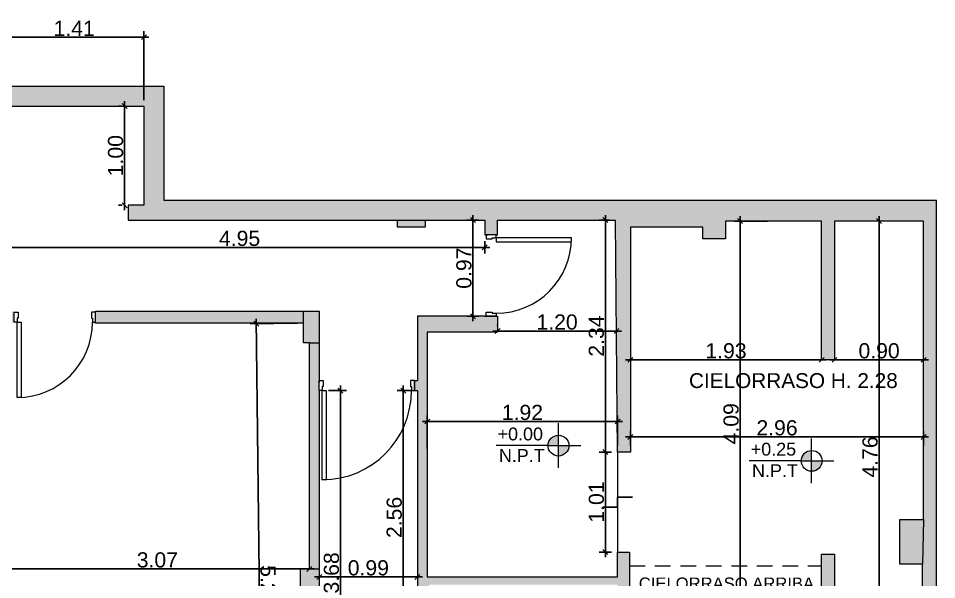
# Model space of a CAD drawing. Header units: metres. Extents: x -68 to 2267, y 0 to 1370.
# Drawn here: x 189.26 to 198.52, y 196.3 to 201.96 of the extents above; entities that cross this region are included whole.
import ezdxf

# ---------------------------------------------------------------- set-up
doc = ezdxf.new("R2010")
doc.units = ezdxf.units.M
doc.set_wipeout_variables(frame=1)
doc.linetypes.add('HIDDEN2', pattern=[4.7625, 3.175, -1.5875])
doc.linetypes.add('STYLE_15', pattern=[0.23622, 0.15748, -0.07874])
for name, color, linetype, lineweight in [('00- Contornos', 250, 'Continuous', 9), ('00-Textos cotas y niveles', 5, 'Continuous', 5), ('2', 7, 'Continuous', 20), ('A-Proyecciones linea trazo', 253, 'STYLE_15', 9), ('A-Vista 2', 253, 'Continuous', 9), ('ARQ-Niveles', 251, 'Continuous', 9)]:
    doc.layers.add(name, color=color, linetype=linetype, lineweight=lineweight)
doc.layers.add('A-Corte 1', color=7, linetype='Continuous', lineweight=15, true_color=0x000000)
doc.layers.add('A-Vista 1', color=7, linetype='Continuous', lineweight=9, true_color=0x000000)
doc.styles.add('Arial', font='arial.ttf')
doc.styles.get("Standard").update_dxf_attribs({"font": 'arial.ttf'})
doc.dimstyles.new('Diagonal_-_2_mm_Arial_azul', dxfattribs={"dimscale": 0.3048, "dimtxt": 0.153039, "dimasz": 0.492126, "dimexe": 0.061516, "dimexo": 0.061516, "dimgap": 0.012303, "dimtad": 1, "dimrnd": 0.01, "dimzin": 0, "dimdsep": 46, "dimtxsty": 'Arial', "dimblk1": 'OBLIQUE', "dimblk2": 'OBLIQUE', "dimsah": 1, "dimcen": 0.09, "dimdle": 0.061516, "dimazin": 0, "dimtfac": 1, "dimtdec": 4, "dimtix": 1, "dimtmove": 0, "dimatfit": 3, "dimfxl": 1, "dimtvp": 1, "dimtolj": 1, "dimtzin": 0, "dimarcsym": 2})
pattern_1 = [(0, (-0.22, -0.1), (0, 6.985), [5.08, -1.905]), (90, (-0.22, -0.1), (-6.985, 4e-16), [5.08, -1.905])]

# ---------------------------------------------------------------- blocks, each defined once
blk = doc.blocks.new('*U37')
at = {"layer": '2'}
h = blk.add_hatch(dxfattribs=at)
h.set_pattern_fill('ANGLE', color=256)
h.set_pattern_definition(pattern_1)
h.paths.add_polyline_path([(0.885, 2.1092), (1.0506, 2.1092), (1.0506, 1.9621), (0.885, 1.9621)])
blk.add_wipeout([(0, -0.0496), (0.82, -0.0496), (0.82, 0.03), (0, 0.03)]).dxf.layer = 'A-Vista 1'
at = {"layer": 'A-Vista 1'}
for points in [[(0.03, -0.0496), (0, -0.0496), (0, 0.0504), (0.04, 0.0504), (0.04, -0.0096), (0.03, -0.0096)], [(0.79, -0.0496), (0.82, -0.0496), (0.82, 0.0504), (0.78, 0.0504), (0.78, -0.0096), (0.79, -0.0096)]]:
    blk.add_lwpolyline(points, close=True, dxfattribs=at)
for points in [[(0, -0.0496), (0, 0.025)], [(0.82, -0.0496), (0.82, 0.025)]]:
    blk.add_lwpolyline(points, dxfattribs=at)
at = {"layer": 'A-Vista 1', "linetype": 'HIDDEN2', "lineweight": 0}
blk.add_arc((0.03, -0.0496), 0.76, 270, 0, dxfattribs=at)
blk.add_wipeout([(0.07, -0.0496), (0.07, -0.8096), (0.03, -0.8096), (0.03, -0.0496)]).dxf.layer = 'A-Vista 1'
at = {"layer": 'A-Vista 1'}
blk.add_lwpolyline([(0.07, -0.0496), (0.07, -0.8096), (0.03, -0.8096), (0.03, -0.0496)], close=True, dxfattribs=at)
blk = doc.blocks.new('*U38')
at = {"layer": '2'}
h = blk.add_hatch(dxfattribs=at)
h.set_pattern_fill('ANGLE', color=256)
h.set_pattern_definition(pattern_1)
h.paths.add_polyline_path([(0.885, 2.1092), (1.0506, 2.1092), (1.0506, 1.9621), (0.885, 1.9621)])
blk.add_wipeout([(0, -0.0496), (0.96, -0.0496), (0.96, 0.03), (0, 0.03)]).dxf.layer = 'A-Vista 1'
at = {"layer": 'A-Vista 1'}
for points in [[(0.03, -0.0496), (0, -0.0496), (0, 0.0504), (0.04, 0.0504), (0.04, -0.0096), (0.03, -0.0096)], [(0.93, -0.0496), (0.96, -0.0496), (0.96, 0.0504), (0.92, 0.0504), (0.92, -0.0096), (0.93, -0.0096)]]:
    blk.add_lwpolyline(points, close=True, dxfattribs=at)
for points in [[(0, -0.0496), (0, 0.025)], [(0.96, -0.0496), (0.96, 0.025)]]:
    blk.add_lwpolyline(points, dxfattribs=at)
at = {"layer": 'A-Vista 1', "linetype": 'HIDDEN2', "lineweight": 0}
blk.add_arc((0.03, -0.0496), 0.9, 270, 0, dxfattribs=at)
blk.add_wipeout([(0.07, -0.0496), (0.07, -0.9496), (0.03, -0.9496), (0.03, -0.0496)]).dxf.layer = 'A-Vista 1'
at = {"layer": 'A-Vista 1'}
blk.add_lwpolyline([(0.07, -0.0496), (0.07, -0.9496), (0.03, -0.9496), (0.03, -0.0496)], close=True, dxfattribs=at)
blk = doc.blocks.new('*U39')
at = {"layer": '2'}
h = blk.add_hatch(dxfattribs=at)
h.set_pattern_fill('ANGLE', color=256)
h.set_pattern_definition([(0, (-1.04, -0.1), (0, 6.985), [5.08, -1.905]), (90, (-1.04, -0.1), (-6.985, 4e-16), [5.08, -1.905])])
h.paths.add_polyline_path([(0.065, 2.1092), (0.2306, 2.1092), (0.2306, 1.9621), (0.065, 1.9621)])
blk.add_wipeout([(0, -0.0496), (-0.82, -0.0496), (-0.82, 0.03), (0, 0.03)]).dxf.layer = 'A-Vista 1'
at = {"layer": 'A-Vista 1'}
for points in [[(-0.79, -0.0496), (-0.82, -0.0496), (-0.82, 0.0504), (-0.78, 0.0504), (-0.78, -0.0096), (-0.79, -0.0096)], [(-0.03, -0.0496), (0, -0.0496), (0, 0.0504), (-0.04, 0.0504), (-0.04, -0.0096), (-0.03, -0.0096)]]:
    blk.add_lwpolyline(points, close=True, dxfattribs=at)
for points in [[(-0.82, -0.0496), (-0.82, 0.025)], [(0, -0.0496), (0, 0.025)]]:
    blk.add_lwpolyline(points, dxfattribs=at)
at = {"layer": 'A-Vista 1', "linetype": 'HIDDEN2', "lineweight": 0}
blk.add_arc((-0.03, -0.0496), 0.76, 180, 270, dxfattribs=at)
blk.add_wipeout([(-0.07, -0.0496), (-0.07, -0.8096), (-0.03, -0.8096), (-0.03, -0.0496)]).dxf.layer = 'A-Vista 1'
at = {"layer": 'A-Vista 1'}
blk.add_lwpolyline([(-0.07, -0.0496), (-0.07, -0.8096), (-0.03, -0.8096), (-0.03, -0.0496)], close=True, dxfattribs=at)
blk = doc.blocks.new('_Oblique')
at = {"color": 0, "linetype": 'ByBlock', "lineweight": -2}
blk.add_line((-0.5, -0.5), (0.5, 0.5), dxfattribs=at)
blk = doc.blocks.new('*D219')
at = {"layer": '00-Textos cotas y niveles', "color": 0, "lineweight": -2, "transparency": 16777216}
blk.add_line((192.2439, 196.4083), (189.0739, 196.4083), dxfattribs=at)
at = {"layer": 'Defpoints', "color": 0, "transparency": 16777216}
for p in [(189.1239, 196.4083), (189.1239, 196.4083), (192.1939, 196.4083)]:
    blk.add_point(p, dxfattribs=at)
at = {"layer": '00-Textos cotas y niveles', "color": 0, "lineweight": -2, "transparency": 16777216, "xscale": 0.05, "yscale": 0.05, "zscale": 0.05, "rotation": 180}
blk.add_blockref('_Oblique', (189.1239, 196.4083), dxfattribs=at)
at = {"layer": '00-Textos cotas y niveles', "color": 0, "lineweight": -2, "transparency": 16777216, "xscale": 0.05, "yscale": 0.05, "zscale": 0.05}
blk.add_blockref('_Oblique', (192.1939, 196.4083), dxfattribs=at)
at = {"layer": '00-Textos cotas y niveles', "color": 0, "transparency": 16777216, "insert": (190.6589, 196.4988), "char_height": 0.15304, "attachment_point": 5, "style": 'Arial'}
blk.add_mtext('\\A1;3.07', dxfattribs=at)
blk = doc.blocks.new('*D220')
at = {"layer": '00-Textos cotas y niveles', "color": 0, "lineweight": -2, "transparency": 16777216}
for p, q in [((191.6572, 198.9329), (191.7183, 193.5429)), ((192.0724, 198.8876), (191.5962, 198.8822)), ((192.1324, 193.5976), (191.6562, 193.5922))]:
    blk.add_line(p, q, dxfattribs=at)
at = {"layer": 'Defpoints', "color": 0, "transparency": 16777216}
for p in [(192.1339, 198.8883), (191.7177, 193.5929), (192.1939, 193.5983)]:
    blk.add_point(p, dxfattribs=at)
at = {"layer": '00-Textos cotas y niveles', "color": 0, "lineweight": -2, "transparency": 16777216, "xscale": 0.05, "yscale": 0.05, "zscale": 0.05}
for p, rotation in [((191.6577, 198.8829), 90.6498297479149), ((191.7177, 193.5929), 270.6498297479149)]:
    blk.add_blockref('_Oblique', p, dxfattribs=dict(at, rotation=rotation))
at = {"layer": '00-Textos cotas y niveles', "color": 0, "transparency": 16777216, "insert": (191.7782, 196.2389), "char_height": 0.15304, "attachment_point": 5, "rotation": 270.64983, "style": 'Arial'}
blk.add_mtext('\\A1;5.29', dxfattribs=at)
blk = doc.blocks.new('*D223')
at = {"layer": '00-Textos cotas y niveles', "color": 0, "lineweight": -2, "transparency": 16777216}
for p, q in [((193.8444, 199.9783), (193.8444, 198.9083)), ((193.9024, 199.9283), (193.7828, 199.9283)), ((193.9024, 198.9583), (193.7828, 198.9583))]:
    blk.add_line(p, q, dxfattribs=at)
at = {"layer": 'Defpoints', "color": 0, "transparency": 16777216}
for p in [(193.9639, 199.9283), (193.8444, 198.9583), (193.9639, 198.9583)]:
    blk.add_point(p, dxfattribs=at)
at = {"layer": '00-Textos cotas y niveles', "color": 0, "lineweight": -2, "transparency": 16777216, "xscale": 0.05, "yscale": 0.05, "zscale": 0.05}
for p, rotation in [((193.8444, 199.9283), 90), ((193.8444, 198.9583), 270)]:
    blk.add_blockref('_Oblique', p, dxfattribs=dict(at, rotation=rotation))
at = {"layer": '00-Textos cotas y niveles', "color": 0, "transparency": 16777216, "insert": (193.7539, 199.4433), "char_height": 0.15304, "attachment_point": 5, "rotation": 90, "style": 'Arial'}
blk.add_mtext('\\A1;0.97', dxfattribs=at)
blk = doc.blocks.new('*D224')
at = {"layer": '00-Textos cotas y niveles', "color": 0, "lineweight": -2, "transparency": 16777216}
for p, q in [((190.3024, 201.0783), (190.2669, 201.0783)), ((190.3284, 200.0283), (190.3284, 201.1283)), ((190.3024, 200.0783), (190.2669, 200.0783))]:
    blk.add_line(p, q, dxfattribs=at)
at = {"layer": 'Defpoints', "color": 0, "transparency": 16777216}
for p in [(190.3284, 201.0783), (190.3639, 201.0783), (190.3639, 200.0783)]:
    blk.add_point(p, dxfattribs=at)
at = {"layer": '00-Textos cotas y niveles', "color": 0, "lineweight": -2, "transparency": 16777216, "xscale": 0.05, "yscale": 0.05, "zscale": 0.05}
for p, rotation in [((190.3284, 201.0783), 90), ((190.3284, 200.0783), 270)]:
    blk.add_blockref('_Oblique', p, dxfattribs=dict(at, rotation=rotation))
at = {"layer": '00-Textos cotas y niveles', "color": 0, "transparency": 16777216, "insert": (190.238, 200.5783), "char_height": 0.15304, "attachment_point": 5, "rotation": 90, "style": 'Arial'}
blk.add_mtext('\\A1;1.00', dxfattribs=at)
blk = doc.blocks.new('*D225')
at = {"layer": '00-Textos cotas y niveles', "color": 0, "lineweight": -2, "transparency": 16777216}
for p, q in [((189.0139, 199.7568), (189.0139, 199.5912)), ((188.9639, 199.6527), (194.0139, 199.6527)), ((193.9639, 199.7168), (193.9639, 199.5912))]:
    blk.add_line(p, q, dxfattribs=at)
at = {"layer": 'Defpoints', "color": 0, "transparency": 16777216}
for p in [(189.0139, 199.8183), (193.9639, 199.7783), (193.9639, 199.6527)]:
    blk.add_point(p, dxfattribs=at)
at = {"layer": '00-Textos cotas y niveles', "color": 0, "lineweight": -2, "transparency": 16777216, "xscale": 0.05, "yscale": 0.05, "zscale": 0.05, "rotation": 180}
blk.add_blockref('_Oblique', (189.0139, 199.6527), dxfattribs=at)
at = {"layer": '00-Textos cotas y niveles', "color": 0, "lineweight": -2, "transparency": 16777216, "xscale": 0.05, "yscale": 0.05, "zscale": 0.05}
blk.add_blockref('_Oblique', (193.9639, 199.6527), dxfattribs=at)
at = {"layer": '00-Textos cotas y niveles', "color": 0, "transparency": 16777216, "insert": (191.4889, 199.7431), "char_height": 0.15304, "attachment_point": 5, "style": 'Arial'}
blk.add_mtext('\\A1;4.95', dxfattribs=at)
blk = doc.blocks.new('*D226')
at = {"layer": '00-Textos cotas y niveles', "color": 0, "lineweight": -2, "transparency": 16777216}
for p, q in [((194.0939, 198.8598), (194.0939, 198.87)), ((194.0439, 198.8085), (195.3435, 198.8085))]:
    blk.add_line(p, q, dxfattribs=at)
at = {"layer": 'Defpoints', "color": 0, "transparency": 16777216}
for p in [(194.0939, 198.7983), (195.2935, 198.8085), (195.2935, 198.8085)]:
    blk.add_point(p, dxfattribs=at)
at = {"layer": '00-Textos cotas y niveles', "color": 0, "lineweight": -2, "transparency": 16777216, "xscale": 0.05, "yscale": 0.05, "zscale": 0.05, "rotation": 180}
blk.add_blockref('_Oblique', (194.0939, 198.8085), dxfattribs=at)
at = {"layer": '00-Textos cotas y niveles', "color": 0, "lineweight": -2, "transparency": 16777216, "xscale": 0.05, "yscale": 0.05, "zscale": 0.05}
blk.add_blockref('_Oblique', (195.2935, 198.8085), dxfattribs=at)
at = {"layer": '00-Textos cotas y niveles', "color": 0, "transparency": 16777216, "insert": (194.6937, 198.899), "char_height": 0.15304, "attachment_point": 5, "style": 'Arial'}
blk.add_mtext('\\A1;1.20', dxfattribs=at)
blk = doc.blocks.new('*D227')
at = {"layer": '00-Textos cotas y niveles', "color": 0, "lineweight": -2, "transparency": 16777216}
for p, q in [((195.3539, 197.8963), (193.3339, 197.8963)), ((193.3839, 197.6248), (193.3839, 197.9578)), ((195.3039, 197.6498), (195.3039, 197.9578))]:
    blk.add_line(p, q, dxfattribs=at)
at = {"layer": 'Defpoints', "color": 0, "transparency": 16777216}
for p in [(193.3839, 197.8963), (193.3839, 197.5633), (195.3039, 197.5883)]:
    blk.add_point(p, dxfattribs=at)
at = {"layer": '00-Textos cotas y niveles', "color": 0, "lineweight": -2, "transparency": 16777216, "xscale": 0.05, "yscale": 0.05, "zscale": 0.05, "rotation": 180}
blk.add_blockref('_Oblique', (193.3839, 197.8963), dxfattribs=at)
at = {"layer": '00-Textos cotas y niveles', "color": 0, "lineweight": -2, "transparency": 16777216, "xscale": 0.05, "yscale": 0.05, "zscale": 0.05}
blk.add_blockref('_Oblique', (195.3039, 197.8963), dxfattribs=at)
at = {"layer": '00-Textos cotas y niveles', "color": 0, "transparency": 16777216, "insert": (194.3439, 197.9867), "char_height": 0.15304, "attachment_point": 5, "style": 'Arial'}
blk.add_mtext('\\A1;1.92', dxfattribs=at)
blk = doc.blocks.new('*D228')
at = {"layer": '00-Textos cotas y niveles', "color": 0, "lineweight": -2, "transparency": 16777216}
for p, q in [((195.1813, 199.9783), (195.1813, 197.5383)), ((195.2224, 199.9283), (195.1198, 199.9283)), ((195.232, 197.5883), (195.1198, 197.5883))]:
    blk.add_line(p, q, dxfattribs=at)
at = {"layer": 'Defpoints', "color": 0, "transparency": 16777216}
for p in [(195.2839, 199.9283), (195.1813, 197.5883), (195.2935, 197.5883)]:
    blk.add_point(p, dxfattribs=at)
at = {"layer": '00-Textos cotas y niveles', "color": 0, "lineweight": -2, "transparency": 16777216, "xscale": 0.05, "yscale": 0.05, "zscale": 0.05}
for p, rotation in [((195.1813, 199.9283), 90), ((195.1813, 197.5883), 270)]:
    blk.add_blockref('_Oblique', p, dxfattribs=dict(at, rotation=rotation))
at = {"layer": '00-Textos cotas y niveles', "color": 0, "transparency": 16777216, "insert": (195.0908, 198.7583), "char_height": 0.15304, "attachment_point": 5, "rotation": 90, "style": 'Arial'}
blk.add_mtext('\\A1;2.34', dxfattribs=at)
blk = doc.blocks.new('*D229')
at = {"layer": '00-Textos cotas y niveles', "color": 0, "lineweight": -2, "transparency": 16777216}
for p, q in [((195.1813, 197.6383), (195.1813, 196.5283)), ((195.2424, 197.5883), (195.1198, 197.5883)), ((195.2424, 196.5783), (195.1198, 196.5783))]:
    blk.add_line(p, q, dxfattribs=at)
at = {"layer": 'Defpoints', "color": 0, "transparency": 16777216}
for p in [(195.3039, 197.5883), (195.1813, 196.5783), (195.3039, 196.5783)]:
    blk.add_point(p, dxfattribs=at)
at = {"layer": '00-Textos cotas y niveles', "color": 0, "lineweight": -2, "transparency": 16777216, "xscale": 0.05, "yscale": 0.05, "zscale": 0.05}
for p, rotation in [((195.1813, 197.5883), 90), ((195.1813, 196.5783), 270)]:
    blk.add_blockref('_Oblique', p, dxfattribs=dict(at, rotation=rotation))
at = {"layer": '00-Textos cotas y niveles', "color": 0, "transparency": 16777216, "insert": (195.0909, 197.0833), "char_height": 0.15304, "attachment_point": 5, "rotation": 90, "style": 'Arial'}
blk.add_mtext('\\A1;1.01', dxfattribs=at)
blk = doc.blocks.new('*D230')
at = {"layer": '00-Textos cotas y niveles', "color": 0, "lineweight": -2, "transparency": 16777216}
blk.add_line((197.4139, 198.5183), (195.3839, 198.5183), dxfattribs=at)
at = {"layer": 'Defpoints', "color": 0, "transparency": 16777216}
for p in [(195.4339, 198.5183), (195.4339, 198.5183), (197.3639, 198.5183)]:
    blk.add_point(p, dxfattribs=at)
at = {"layer": '00-Textos cotas y niveles', "color": 0, "lineweight": -2, "transparency": 16777216, "xscale": 0.05, "yscale": 0.05, "zscale": 0.05, "rotation": 180}
blk.add_blockref('_Oblique', (195.4339, 198.5183), dxfattribs=at)
at = {"layer": '00-Textos cotas y niveles', "color": 0, "lineweight": -2, "transparency": 16777216, "xscale": 0.05, "yscale": 0.05, "zscale": 0.05}
blk.add_blockref('_Oblique', (197.3639, 198.5183), dxfattribs=at)
at = {"layer": '00-Textos cotas y niveles', "color": 0, "transparency": 16777216, "insert": (196.3989, 198.6088), "char_height": 0.15304, "attachment_point": 5, "style": 'Arial'}
blk.add_mtext('\\A1;1.93', dxfattribs=at)
blk = doc.blocks.new('*D231')
at = {"layer": '00-Textos cotas y niveles', "color": 0, "lineweight": -2, "transparency": 16777216}
for p, q in [((195.4339, 197.6498), (195.4339, 197.8026)), ((198.3939, 197.6498), (198.3939, 197.8026)), ((195.3839, 197.7411), (198.4439, 197.7411))]:
    blk.add_line(p, q, dxfattribs=at)
at = {"layer": 'Defpoints', "color": 0, "transparency": 16777216}
for p in [(198.3939, 197.7411), (195.4339, 197.5883), (198.3939, 197.5883)]:
    blk.add_point(p, dxfattribs=at)
at = {"layer": '00-Textos cotas y niveles', "color": 0, "lineweight": -2, "transparency": 16777216, "xscale": 0.05, "yscale": 0.05, "zscale": 0.05, "rotation": 180}
blk.add_blockref('_Oblique', (195.4339, 197.7411), dxfattribs=at)
at = {"layer": '00-Textos cotas y niveles', "color": 0, "lineweight": -2, "transparency": 16777216, "xscale": 0.05, "yscale": 0.05, "zscale": 0.05}
blk.add_blockref('_Oblique', (198.3939, 197.7411), dxfattribs=at)
at = {"layer": '00-Textos cotas y niveles', "color": 0, "transparency": 16777216, "insert": (196.9139, 197.8316), "char_height": 0.15304, "attachment_point": 5, "style": 'Arial'}
blk.add_mtext('\\A1;2.96', dxfattribs=at)
blk = doc.blocks.new('*D232')
at = {"layer": '00-Textos cotas y niveles', "color": 0, "lineweight": -2, "transparency": 16777216}
for p, q in [((196.5411, 199.9683), (196.5411, 195.7783)), ((196.8174, 199.9183), (196.4796, 199.9183)), ((196.8174, 195.8283), (196.4796, 195.8283))]:
    blk.add_line(p, q, dxfattribs=at)
at = {"layer": 'Defpoints', "color": 0, "transparency": 16777216}
for p in [(196.8789, 199.9183), (196.5411, 195.8283), (196.8789, 195.8283)]:
    blk.add_point(p, dxfattribs=at)
at = {"layer": '00-Textos cotas y niveles', "color": 0, "lineweight": -2, "transparency": 16777216, "xscale": 0.05, "yscale": 0.05, "zscale": 0.05}
for p, rotation in [((196.5411, 199.9183), 90), ((196.5411, 195.8283), 270)]:
    blk.add_blockref('_Oblique', p, dxfattribs=dict(at, rotation=rotation))
at = {"layer": '00-Textos cotas y niveles', "color": 0, "transparency": 16777216, "insert": (196.4506, 197.8733), "char_height": 0.15304, "attachment_point": 5, "rotation": 90, "style": 'Arial'}
blk.add_mtext('\\A1;4.09', dxfattribs=at)
blk = doc.blocks.new('*D233')
at = {"layer": '00-Textos cotas y niveles', "color": 0, "lineweight": -2, "transparency": 16777216}
blk.add_line((197.9439, 199.9683), (197.9439, 195.1083), dxfattribs=at)
at = {"layer": 'Defpoints', "color": 0, "transparency": 16777216}
for p in [(197.9439, 199.9183), (197.9439, 195.1583), (197.9439, 195.1583)]:
    blk.add_point(p, dxfattribs=at)
at = {"layer": '00-Textos cotas y niveles', "color": 0, "lineweight": -2, "transparency": 16777216, "xscale": 0.05, "yscale": 0.05, "zscale": 0.05}
for p, rotation in [((197.9439, 199.9183), 90), ((197.9439, 195.1583), 270)]:
    blk.add_blockref('_Oblique', p, dxfattribs=dict(at, rotation=rotation))
at = {"layer": '00-Textos cotas y niveles', "color": 0, "transparency": 16777216, "insert": (197.8535, 197.5383), "char_height": 0.15304, "attachment_point": 5, "rotation": 90, "style": 'Arial'}
blk.add_mtext('\\A1;4.76', dxfattribs=at)
blk = doc.blocks.new('*D234')
at = {"layer": '00-Textos cotas y niveles', "color": 0, "lineweight": -2, "transparency": 16777216}
blk.add_line((197.4439, 198.5183), (198.4439, 198.5183), dxfattribs=at)
at = {"layer": 'Defpoints', "color": 0, "transparency": 16777216}
for p in [(197.4939, 198.5183), (198.3939, 198.5183), (198.3939, 198.5183)]:
    blk.add_point(p, dxfattribs=at)
at = {"layer": '00-Textos cotas y niveles', "color": 0, "lineweight": -2, "transparency": 16777216, "xscale": 0.05, "yscale": 0.05, "zscale": 0.05, "rotation": 180}
blk.add_blockref('_Oblique', (197.4939, 198.5183), dxfattribs=at)
at = {"layer": '00-Textos cotas y niveles', "color": 0, "lineweight": -2, "transparency": 16777216, "xscale": 0.05, "yscale": 0.05, "zscale": 0.05}
blk.add_blockref('_Oblique', (198.3939, 198.5183), dxfattribs=at)
at = {"layer": '00-Textos cotas y niveles', "color": 0, "transparency": 16777216, "insert": (197.9439, 198.6087), "char_height": 0.15304, "attachment_point": 5, "style": 'Arial'}
blk.add_mtext('\\A1;0.90', dxfattribs=at)
blk = doc.blocks.new('*D235')
at = {"layer": '00-Textos cotas y niveles', "color": 0, "lineweight": -2, "transparency": 16777216}
blk.add_line((193.3339, 196.3283), (192.2439, 196.3283), dxfattribs=at)
at = {"layer": 'Defpoints', "color": 0, "transparency": 16777216}
for p in [(192.2939, 196.3283), (192.2939, 196.3283), (193.2839, 196.3283)]:
    blk.add_point(p, dxfattribs=at)
at = {"layer": '00-Textos cotas y niveles', "color": 0, "lineweight": -2, "transparency": 16777216, "xscale": 0.05, "yscale": 0.05, "zscale": 0.05, "rotation": 180}
blk.add_blockref('_Oblique', (192.2939, 196.3283), dxfattribs=at)
at = {"layer": '00-Textos cotas y niveles', "color": 0, "lineweight": -2, "transparency": 16777216, "xscale": 0.05, "yscale": 0.05, "zscale": 0.05}
blk.add_blockref('_Oblique', (193.2839, 196.3283), dxfattribs=at)
at = {"layer": '00-Textos cotas y niveles', "color": 0, "transparency": 16777216, "insert": (192.7889, 196.4187), "char_height": 0.15304, "attachment_point": 5, "style": 'Arial'}
blk.add_mtext('\\A1;0.99', dxfattribs=at)
blk = doc.blocks.new('*D236')
at = {"layer": '00-Textos cotas y niveles', "color": 0, "lineweight": -2, "transparency": 16777216}
for p, q in [((193.2224, 198.2083), (193.0794, 198.2083)), ((193.141, 198.2583), (193.141, 195.5983)), ((193.2224, 195.6483), (193.0794, 195.6483))]:
    blk.add_line(p, q, dxfattribs=at)
at = {"layer": 'Defpoints', "color": 0, "transparency": 16777216}
for p in [(193.2839, 198.2083), (193.141, 195.6483), (193.2839, 195.6483)]:
    blk.add_point(p, dxfattribs=at)
at = {"layer": '00-Textos cotas y niveles', "color": 0, "lineweight": -2, "transparency": 16777216, "xscale": 0.05, "yscale": 0.05, "zscale": 0.05}
for p, rotation in [((193.141, 198.2083), 90), ((193.141, 195.6483), 270)]:
    blk.add_blockref('_Oblique', p, dxfattribs=dict(at, rotation=rotation))
at = {"layer": '00-Textos cotas y niveles', "color": 0, "transparency": 16777216, "insert": (193.0505, 196.9283), "char_height": 0.15304, "attachment_point": 5, "rotation": 90, "style": 'Arial'}
blk.add_mtext('\\A1;2.56', dxfattribs=at)
blk = doc.blocks.new('*D237')
at = {"layer": '00-Textos cotas y niveles', "color": 0, "lineweight": -2, "transparency": 16777216}
for p, q in [((192.3854, 198.2086), (192.5685, 198.2086)), ((192.507, 198.2586), (192.507, 194.4783)), ((192.3854, 194.5283), (192.5685, 194.5283))]:
    blk.add_line(p, q, dxfattribs=at)
at = {"layer": 'Defpoints', "color": 0, "transparency": 16777216}
for p in [(192.3239, 198.2086), (192.3239, 194.5283), (192.507, 194.5283)]:
    blk.add_point(p, dxfattribs=at)
at = {"layer": '00-Textos cotas y niveles', "color": 0, "lineweight": -2, "transparency": 16777216, "xscale": 0.05, "yscale": 0.05, "zscale": 0.05}
for p, rotation in [((192.507, 198.2086), 90), ((192.507, 194.5283), 270)]:
    blk.add_blockref('_Oblique', p, dxfattribs=dict(at, rotation=rotation))
at = {"layer": '00-Textos cotas y niveles', "color": 0, "transparency": 16777216, "insert": (192.4165, 196.3685), "char_height": 0.15304, "attachment_point": 5, "rotation": 90, "style": 'Arial'}
blk.add_mtext('\\A1;3.68', dxfattribs=at)
blk = doc.blocks.new('*D255')
at = {"layer": '00-Textos cotas y niveles', "color": 0, "lineweight": -2, "transparency": 16777216}
for p, q in [((189.1139, 201.1398), (189.1139, 201.8353)), ((190.5239, 201.1398), (190.5239, 201.8353)), ((189.0639, 201.7738), (190.5739, 201.7738))]:
    blk.add_line(p, q, dxfattribs=at)
at = {"layer": 'Defpoints', "color": 0, "transparency": 16777216}
for p in [(190.5239, 201.7738), (189.1139, 201.0783), (190.5239, 201.0783)]:
    blk.add_point(p, dxfattribs=at)
at = {"layer": '00-Textos cotas y niveles', "color": 0, "lineweight": -2, "transparency": 16777216, "xscale": 0.05, "yscale": 0.05, "zscale": 0.05, "rotation": 180}
blk.add_blockref('_Oblique', (189.1139, 201.7738), dxfattribs=at)
at = {"layer": '00-Textos cotas y niveles', "color": 0, "lineweight": -2, "transparency": 16777216, "xscale": 0.05, "yscale": 0.05, "zscale": 0.05}
blk.add_blockref('_Oblique', (190.5239, 201.7738), dxfattribs=at)
at = {"layer": '00-Textos cotas y niveles', "color": 0, "transparency": 16777216, "insert": (189.8189, 201.8629), "char_height": 0.15304, "attachment_point": 5, "style": 'Arial'}
blk.add_mtext('\\A1;1.41', dxfattribs=at)

msp = doc.modelspace()

# ---------------------------------------------------------------- hatches: boundary and pattern name
at = {"transparency": 33554483}
h = msp.add_hatch(color=256, dxfattribs=at)
h.dxf.hatch_style = 1
h.paths.add_polyline_path([(198.5249, 200.1283), (190.7239, 200.1283), (190.7239, 201.2783), (189.1139, 201.2783), (183.8539, 201.2783), (183.8539, 200.0783), (182.5939, 200.0783), (182.5939, 194.9553), (182.9139, 194.8583), (182.9139, 195.7583), (182.7939, 195.7583), (182.7939, 199.7183), (182.8439, 199.7183), (182.8439, 199.9183), (185.8439, 199.9183), (185.8439, 199.8483), (186.0239, 199.8483), (186.0239, 199.9183), (186.1739, 199.9183), (186.1739, 199.9785), (186.1739, 199.9785), (186.1739, 200.0783), (184.0539, 200.0783), (184.0539, 201.0783), (189.1139, 201.0783), (190.5239, 201.0783), (190.5239, 200.0783), (190.3639, 200.0783), (190.3639, 199.9283), (193.9639, 199.9283), (193.9639, 199.7783), (194.0939, 199.7783), (194.0939, 199.9283), (195.2839, 199.9283), (195.3039, 197.5883), (195.4339, 197.5883), (195.4339, 199.8583), (196.1639, 199.8583), (196.1639, 199.7383), (196.3939, 199.7383), (196.3939, 199.9183), (197.3639, 199.9183), (197.3639, 198.5183), (197.4939, 198.5183), (197.4939, 199.9183), (198.3939, 199.9183), (198.3939, 196.9083), (198.3839, 196.4583), (198.3839, 195.1583), (197.4939, 195.1583), (197.4939, 196.5583), (197.3639, 196.5583), (197.3639, 195.8283), (195.4239, 195.8283), (195.4239, 196.5783), (195.3039, 196.5783), (195.3039, 196.3283), (193.3839, 196.3283), (193.3839, 198.7983), (194.0939, 198.7983), (194.0939, 198.9583), (193.9639, 198.9583), (193.2839, 198.9583), (193.2839, 198.3083), (193.2539, 198.3083), (193.2539, 198.2083), (193.2839, 198.2083), (193.2839, 195.6483), (193.4039, 195.6483), (193.4039, 196.2483), (195.3039, 196.2483), (195.3039, 195.1283), (195.4239, 195.1283), (195.4239, 195.7283), (197.3639, 195.7283), (197.3639, 195.0283), (198.3639, 195.0283), (198.3639, 194.4783), (196.6139, 194.4783), (196.6139, 194.3583), (197.7739, 194.3583), (197.7739, 192.8583), (196.3139, 192.8583), (196.3139, 192.2683), (196.4339, 192.2683), (196.4339, 192.6302), (198.0049, 192.6302), (198.0049, 191.3102), (198.3249, 191.3102), (198.3249, 190.3102), (198.5249, 190.2495)])
h.paths.add_polyline_path([(189.1239, 198.8883), (189.2139, 198.8883), (189.2139, 199.0083), (189.1139, 199.0083), (188.9139, 199.0083), (188.9139, 198.4083), (185.9139, 198.4083), (185.9139, 198.2683), (186.8139, 198.2683), (186.8139, 197.7683), (186.9539, 197.7683), (186.9539, 198.2483), (189.0139, 198.2483), (189.0139, 197.0683), (189.1239, 197.0683)], flags=17)
h.paths.add_polyline_path([(188.7349, 197.0683), (186.9539, 197.0683), (186.8139, 197.0683), (186.7349, 197.0683), (186.7349, 196.8888), (186.7349, 196.3183), (186.8349, 196.3183), (186.8349, 196.8583), (188.7349, 196.8583)], flags=17)
h.paths.add_polyline_path([(186.0139, 196.9383), (186.0439, 196.9383), (186.0439, 197.0683), (186.0139, 197.0683), (186.0139, 197.3683), (185.9139, 197.3683), (185.9139, 194.7183), (185.7839, 194.7183), (185.7839, 193.9883), (186.0139, 193.9186)], flags=17)
h.paths.add_polyline_path([(189.1939, 193.7283), (189.1239, 193.7283), (189.1239, 196.7183), (188.9349, 196.7183), (188.9349, 196.3183), (188.9349, 193.7683), (188.8849, 193.7683), (188.8849, 193.0483), (189.1939, 192.9583)], flags=17)
h.paths.add_polyline_path([(192.3839, 192.8383), (192.3239, 192.8383), (192.3239, 192.8983), (192.1939, 192.8983), (192.1939, 192.8383), (192.1339, 192.8383), (192.1339, 192.1583), (192.1339, 192.0863), (192.3839, 192.0183)], flags=17)
h.paths.add_polyline_path([(197.3639, 195.8349), (197.3639, 196.3967)], flags=17)
h = msp.add_hatch(color=256, dxfattribs=at)
h.dxf.hatch_style = 1
h.paths.add_polyline_path([(192.2939, 196.1083), (192.1939, 196.1083), (192.1939, 194.5283), (192.2939, 194.5283)])
h.paths.add_polyline_path([(192.1339, 199.0083), (190.0339, 199.0083), (190.0339, 198.8883), (192.1339, 198.8883)])
h.paths.add_polyline_path([(192.2939, 198.6883), (192.1939, 198.6883), (192.1939, 196.4083), (192.2939, 196.4083), (192.2939, 198.2083)])
at = {"layer": '00- Contornos', "true_color": 0x939598}
h = msp.add_hatch(color=252, dxfattribs=at)
h.dxf.hatch_style = 1
h.paths.add_polyline_path([(193.3639, 199.9283), (193.0839, 199.9283), (193.0839, 199.8583), (193.3639, 199.8583)])
h = msp.add_hatch(color=252, dxfattribs=at)
h.dxf.hatch_style = 1
h.paths.add_polyline_path([(192.2939, 199.0083), (192.1339, 199.0083), (192.1339, 198.8883), (192.1339, 198.6883), (192.1939, 198.6883), (192.2939, 198.6883)])
h.paths.add_polyline_path([(192.2939, 196.4083), (192.1939, 196.4083), (192.1039, 196.4083), (192.1039, 196.1083), (192.1939, 196.1083), (192.2939, 196.1083)])
h = msp.add_hatch(color=252, dxfattribs=at)
h.dxf.hatch_style = 1
h.paths.add_polyline_path([(198.3939, 196.9083), (198.1539, 196.9083), (198.1539, 196.4583), (198.3839, 196.4583)])
at = {"layer": 'ARQ-Niveles'}
h = msp.add_hatch(color=256, dxfattribs=at)
h.paths.add_polyline_path([(194.7082, 197.5477, 0.414214), (194.8132, 197.6527), (194.7082, 197.6527)])
h.paths.add_polyline_path([(194.6032, 197.6527), (194.7082, 197.6527), (194.7082, 197.7577, 0.414214)])
h = msp.add_hatch(color=256, dxfattribs=at)
h.paths.add_polyline_path([(197.2634, 197.394, 0.414214), (197.3684, 197.499), (197.2634, 197.499)])
h.paths.add_polyline_path([(197.1584, 197.499), (197.2634, 197.499), (197.2634, 197.604, 0.414214)])

# ---------------------------------------------------------------- linework, layer by layer
for points in [[(195.3039, 197.0833), (195.3039, 197.0333), (195.1539, 197.0333)], [(195.3039, 197.0833), (195.3039, 197.1333), (195.4539, 197.1333)]]:
    msp.add_lwpolyline(points)
at = {"layer": 'A-Corte 1'}
for p, q in [((190.7239, 200.1283), (198.5249, 200.1283)), ((198.5249, 190.2495), (198.5249, 200.1283)), ((192.1339, 198.8883), (192.1339, 199.0083)), ((193.2839, 198.9583), (193.2839, 198.3083)), ((192.1939, 198.6883), (192.2939, 198.6883)), ((193.2539, 198.3083), (193.2539, 198.2083)), ((193.2539, 198.3083), (193.2839, 198.3083)), ((192.2939, 198.2083), (192.2939, 194.5283)), ((193.2539, 198.2083), (193.2839, 198.2083)), ((193.2839, 198.2083), (193.2839, 195.6483)), ((198.3939, 196.9083), (198.3839, 196.4583)), ((192.1939, 196.4083), (192.2939, 196.4083))]:
    msp.add_line(p, q, dxfattribs=at)
for points in [[(189.1139, 201.2783), (190.7239, 201.2783), (190.7239, 200.1283)], [(189.1139, 201.0783), (190.5239, 201.0783), (190.5239, 200.0783), (190.3639, 200.0783), (190.3639, 199.9283)], [(190.3639, 199.9283), (193.9639, 199.9283), (193.9639, 199.7783)], [(193.9639, 199.7783), (194.0939, 199.7783), (194.0939, 199.9283)], [(194.0939, 199.9283), (195.2839, 199.9283)], [(195.4339, 197.5883), (195.3039, 197.5883), (195.2839, 199.9283)], [(198.3839, 195.1583), (198.3839, 196.4583), (198.1539, 196.4583), (198.1539, 196.9083), (198.3939, 196.9083), (198.3939, 199.9183), (197.4939, 199.9183), (197.4939, 198.5183), (197.3639, 198.5183), (197.3639, 199.9183), (196.3939, 199.9183), (196.3939, 199.7383), (196.1639, 199.7383), (196.1639, 199.8583), (195.4339, 199.8583), (195.4339, 197.5883)], [(195.3751, 192.9543), (192.3239, 193.7446), (192.3239, 193.5983), (192.1939, 193.5983), (192.1939, 196.1083), (192.1039, 196.1083), (192.1039, 196.4083), (192.1939, 196.4083), (192.1939, 198.6883), (192.1339, 198.6883), (192.1339, 198.8883), (190.0339, 198.8883), (190.0339, 199.0083), (192.2939, 199.0083), (192.2939, 198.2083)], [(193.9639, 198.9583), (193.2839, 198.9583)], [(193.9639, 198.9583), (194.0939, 198.9583)], [(194.0939, 198.9583), (194.0939, 198.7983)], [(194.0939, 198.7983), (193.3839, 198.7983)], [(193.3839, 198.7983), (193.3839, 196.3283), (195.3039, 196.3283), (195.3039, 196.5783), (195.4239, 196.5783), (195.4239, 195.8283)], [(197.3639, 195.8283), (197.3639, 196.5583), (197.4939, 196.5583), (197.4939, 195.1583)]]:
    msp.add_lwpolyline(points, dxfattribs=at)
at = {"layer": 'A-Proyecciones linea trazo'}
msp.add_lwpolyline([(195.4239, 196.4383), (195.4239, 196.4383), (197.3639, 196.4383)], dxfattribs=at)
at = {"layer": 'A-Vista 2'}
msp.add_lwpolyline([(195.3039, 197.5883), (195.3039, 196.5783)], dxfattribs=at)
at = {"layer": 'ARQ-Niveles'}
for p, q in [((194.7082, 197.7577), (194.7082, 197.8777)), ((194.7082, 197.5477), (194.7082, 197.7577)), ((197.2634, 197.604), (197.2634, 197.724)), ((194.6032, 197.6527), (194.0782, 197.6527)), ((194.6032, 197.6527), (194.9332, 197.6527)), ((194.7082, 197.4277), (194.7082, 197.5477)), ((197.2634, 197.394), (197.2634, 197.604)), ((197.1584, 197.499), (196.6334, 197.499)), ((197.1584, 197.499), (197.4884, 197.499)), ((197.2634, 197.274), (197.2634, 197.394))]:
    msp.add_line(p, q, dxfattribs=at)
for centre in [(194.7082, 197.6527), (197.2634, 197.499)]:
    msp.add_circle(centre, 0.105, dxfattribs=at)

# ---------------------------------------------------------------- texts
at = {"attachment_point": 1}
for s, width, insert, char_height in [('CIELORRASO H. 2.28', 7.148809, (196.0251, 198.3837), 0.15), ('\\pxqc;CIELORRASO ARRIBA \\PDE LAVAMANOS H. 1.96', 1.958924, (195.4239, 196.3221), 0.12)]:
    msp.add_mtext_dynamic_manual_height_columns(s, width=width, gutter_width=12.5, heights=[0], dxfattribs=dict(at, insert=insert, char_height=char_height))
at = {"layer": 'ARQ-Niveles', "style": 'Arial'}
for s, p in [('+0.00', (194.0933, 197.7057)), ('N.P.T', (194.1062, 197.4883)), ('+0.25', (196.6485, 197.5521)), ('N.P.T', (196.6615, 197.3347))]:
    msp.add_text(s, height=0.12966, dxfattribs=at).set_placement(p)

# ---------------------------------------------------------------- dimensions: what is measured, and where the dimension line sits
at = {"layer": '00-Textos cotas y niveles'}
for base, p1, p2, picture, middle in [((195.1813, 197.5883), (195.2839, 199.9283), (195.2935, 197.5883), '*D228', (195.0908, 198.7583)), ((196.5411, 195.8283), (196.8789, 199.9183), (196.8789, 195.8283), '*D232', (196.4506, 197.8733)), ((197.9439, 195.1583), (197.9439, 199.9183), (197.9439, 195.1583), '*D233', (197.8535, 197.5383)), ((195.1813, 196.5783), (195.3039, 197.5883), (195.3039, 196.5783), '*D229', (195.0909, 197.0833))]:
    dim = msp.add_linear_dim(base=base, p1=p1, p2=p2, angle=90, dimstyle='Diagonal_-_2_mm_Arial_azul', override={"dimscale": 1, "dimasz": 0.05, "dimpost": '<>', "dimdle": 0.05, "dimtdec": 2}, dxfattribs=at)
    dim.commit()
    dim.dimension.update_dxf_attribs({"geometry": picture, "text_midpoint": middle})
for base, p1, p2, picture, middle in [((195.4339, 198.5183), (197.3639, 198.5183), (195.4339, 198.5183), '*D230', (196.3989, 198.6088)), ((198.3939, 198.5183), (197.4939, 198.5183), (198.3939, 198.5183), '*D234', (197.9439, 198.6087)), ((198.3939, 197.7411), (195.4339, 197.5883), (198.3939, 197.5883), '*D231', (196.9139, 197.8316)), ((189.1239, 196.4083), (192.1939, 196.4083), (189.1239, 196.4083), '*D219', (190.6589, 196.4988)), ((192.2939, 196.3283), (193.2839, 196.3283), (192.2939, 196.3283), '*D235', (192.7889, 196.4187))]:
    dim = msp.add_linear_dim(base=base, p1=p1, p2=p2, dimstyle='Diagonal_-_2_mm_Arial_azul', override={"dimscale": 1, "dimasz": 0.05, "dimpost": '<>', "dimdle": 0.05, "dimtdec": 2}, dxfattribs=at)
    dim.commit()
    dim.dimension.update_dxf_attribs({"geometry": picture, "text_midpoint": middle})

# ---------------------------------------------------------------- next in the draw order: block references
at = {"layer": 'A-Corte 1'}
for name, p in [('*U37', (189.2139, 198.9483)), ('*U38', (192.2939, 198.2583))]:
    msp.add_blockref(name, p, dxfattribs=at)

# ---------------------------------------------------------------- next in the draw order: block references
at = {"layer": 'A-Corte 1', "rotation": 90.00000000000001}
msp.add_blockref('*U39', (194.0289, 199.7783), dxfattribs=at)

# ---------------------------------------------------------------- next in the draw order: dimensions: what is measured, and where the dimension line sits
at = {"layer": '00-Textos cotas y niveles'}
for base, p1, p2, picture, middle in [((190.5239, 201.7738), (189.1139, 201.0783), (190.5239, 201.0783), '*D255', (189.8189, 201.8629)), ((193.3839, 197.8963), (195.3039, 197.5883), (193.3839, 197.5633), '*D227', (194.3439, 197.9867))]:
    dim = msp.add_linear_dim(base=base, p1=p1, p2=p2, dimstyle='Diagonal_-_2_mm_Arial_azul', override={"dimscale": 1, "dimasz": 0.05, "dimpost": '<>', "dimdle": 0.05, "dimtdec": 2}, dxfattribs=at)
    dim.commit()
    dim.dimension.update_dxf_attribs({"geometry": picture, "text_midpoint": middle})
for base, p1, p2, picture, middle in [((190.3284, 201.0783), (190.3639, 200.0783), (190.3639, 201.0783), '*D224', (190.238, 200.5783)), ((192.507, 194.5283), (192.3239, 198.2086), (192.3239, 194.5283), '*D237', (192.4165, 196.3685)), ((193.141, 195.6483), (193.2839, 198.2083), (193.2839, 195.6483), '*D236', (193.0505, 196.9283))]:
    dim = msp.add_linear_dim(base=base, p1=p1, p2=p2, angle=90, dimstyle='Diagonal_-_2_mm_Arial_azul', override={"dimscale": 1, "dimasz": 0.05, "dimpost": '<>', "dimdle": 0.05, "dimtdec": 2}, dxfattribs=at)
    dim.commit()
    dim.dimension.update_dxf_attribs({"geometry": picture, "text_midpoint": middle})

# ---------------------------------------------------------------- next in the draw order: linework, layer by layer
at = {"layer": 'A-Corte 1'}
for p, q in [((193.0839, 199.8583), (193.0839, 199.9283)), ((193.3639, 199.8583), (193.0839, 199.8583)), ((193.3639, 199.9283), (193.3639, 199.8583))]:
    msp.add_line(p, q, dxfattribs=at)

# ---------------------------------------------------------------- next in the draw order: dimensions: what is measured, and where the dimension line sits
at = {"layer": '00-Textos cotas y niveles'}
dim = msp.add_linear_dim(base=(193.8444, 198.9583), p1=(193.9639, 199.9283), p2=(193.9639, 198.9583), angle=90, dimstyle='Diagonal_-_2_mm_Arial_azul', override={"dimscale": 1, "dimasz": 0.05, "dimpost": '<>', "dimdle": 0.05, "dimtdec": 2}, dxfattribs=at)
dim.commit()
dim.dimension.update_dxf_attribs({"geometry": '*D223', "text_midpoint": (193.7539, 199.4433)})
for base, p1, p2, picture, middle in [((193.9639, 199.6527), (189.0139, 199.8183), (193.9639, 199.7783), '*D225', (191.4889, 199.7431)), ((195.2935, 198.8085), (194.0939, 198.7983), (195.2935, 198.8085), '*D226', (194.6937, 198.899))]:
    dim = msp.add_linear_dim(base=base, p1=p1, p2=p2, dimstyle='Diagonal_-_2_mm_Arial_azul', override={"dimscale": 1, "dimasz": 0.05, "dimpost": '<>', "dimdle": 0.05, "dimtdec": 2}, dxfattribs=at)
    dim.commit()
    dim.dimension.update_dxf_attribs({"geometry": picture, "text_midpoint": middle})
dim = msp.add_aligned_dim(p1=(192.1339, 198.8883), p2=(192.1939, 193.5983), distance=-0.4762, dimstyle='Diagonal_-_2_mm_Arial_azul', override={"dimscale": 1, "dimasz": 0.05, "dimpost": '<>', "dimdle": 0.05, "dimtdec": 2}, dxfattribs=at)
dim.commit()
dim.dimension.update_dxf_attribs({"geometry": '*D220', "text_midpoint": (191.7782, 196.2389)})

doc.saveas('drawing.dxf')
